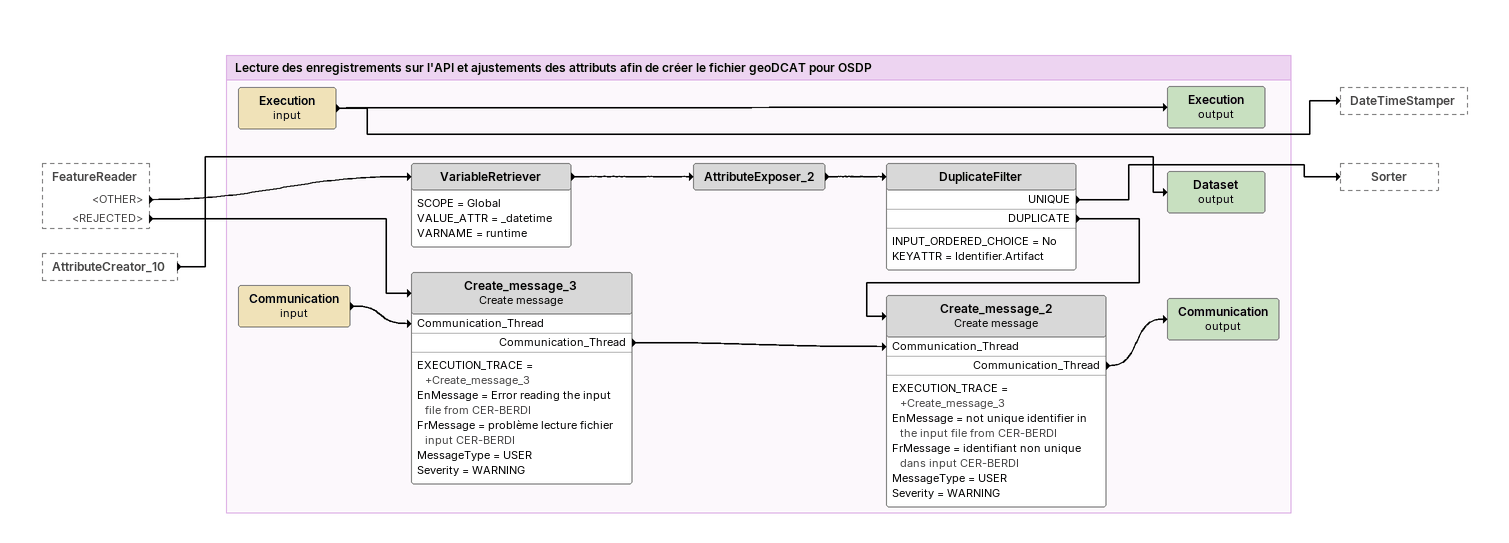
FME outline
FeatureReader [outside]
    <OTHER> -> VariableRetriever
    <REJECTED> -> Create_message_3
AttributeCreator_10 [outside]
    -> Dataset (output)

Bookmark: Lecture des enregistrements sur l'API et ajustements des attributs afin de créer le fichier geoDCAT pour OSDP
Execution (input)
    -> Execution (output)
    -> DateTimeStamper
Execution (output)
VariableRetriever
    SCOPE = Global
    VALUE_ATTR = _datetime
    VARNAME = runtime
    -> AttributeExposer_2
AttributeExposer_2
    -> DuplicateFilter
DuplicateFilter
    INPUT_ORDERED_CHOICE = No
    KEYATTR = Identifier.Artifact
    UNIQUE -> Sorter
    DUPLICATE -> Create_message_2
Dataset (output)
Communication (input)
    -> Create_message_3 [Communication_Thread]
Create_message_3: Create message
    EXECUTION_TRACE = +Create_message_3
    EnMessage = Error reading the input file from CER-BERDI
    FrMessage = problème lecture fichier input CER-BERDI
    MessageType = USER
    Severity = WARNING
    Communication_Thread -> Create_message_2 [Communication_Thread]
Create_message_2: Create message
    EXECUTION_TRACE = +Create_message_3
    EnMessage = not unique identifier in the input file from CER-BERDI
    FrMessage = identifiant non unique dans input CER-BERDI
    MessageType = USER
    Severity = WARNING
    Communication_Thread -> Communication (output)
Communication (output)
